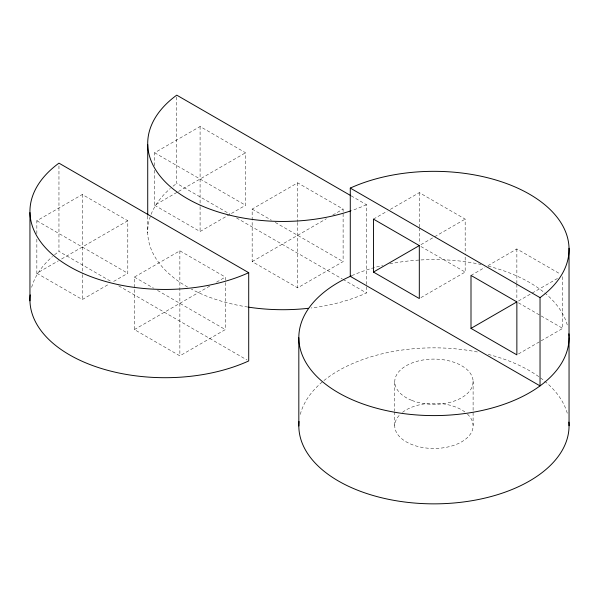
<?xml version="1.0" encoding="UTF-8"?>
<svg xmlns="http://www.w3.org/2000/svg" width="599" height="599" viewBox="0 0 599 599"><rect width="100%" height="100%" fill="white"/><g stroke="black" fill="none" stroke-linecap="round" stroke-linejoin="round"><path stroke-width="0.45" stroke-dasharray="3 2.25" d="M36.846 233.655L36.846 220.761L82.318 194.503L127.797 220.761L127.797 273.271L112.634 282.024M154.617 165.661L154.617 152.767L200.088 126.509L245.568 152.767L245.568 205.277L230.413 214.03M36.846 239.188L36.846 273.271L58.388 260.835M61.577 258.993L127.797 220.761M154.617 170.266L154.617 205.277L177.753 191.92M178.547 191.455L245.568 152.767M36.846 273.271L82.318 299.53L109.445 283.866M154.617 205.277L200.088 231.528L229.612 214.487M225.344 282.601L225.344 329.585L179.865 355.843L134.386 329.585L134.386 277.075L179.865 250.824L225.344 277.075L225.344 281.68M252.164 220.14L252.164 209.081L297.636 182.83L343.115 209.081L343.115 261.591L297.636 287.849L252.164 261.591L252.164 221.061M134.386 329.585L210.182 285.828M216.568 282.144L225.344 277.075M252.164 261.591L326.358 218.755M332.745 215.071L343.115 209.081M373.454 219.114L387.134 211.215M390.353 209.358L419.315 192.638L465.176 219.114L465.176 253.489M420.925 244.662L433.796 237.226M434.604 236.762L465.176 219.114M420.925 297.613L465.176 272.066L465.176 254.418M471.001 275.428L484.681 267.536M487.9 265.679L516.862 248.952L560.305 274.035M518.472 300.975L531.343 293.547M532.144 293.083L557.894 278.221M518.472 353.934L562.716 328.387L562.716 275.428M351.141 195.843L366.483 204.701L366.483 292.956A135.112 78.005 0 0 1 311.053 307.983M420.925 246.518L465.176 272.066M518.472 302.839L562.716 328.387M154.617 152.767L245.568 205.277M252.164 209.081L271.31 220.14M275.3 222.439L343.115 261.591M176.727 96.986L176.727 183.399L230.016 214.172M236.478 217.901L342.254 278.969M343.062 279.433L366.483 292.956M36.846 220.761L127.797 273.271M134.386 277.075L153.539 288.134M157.53 290.433L225.344 329.585M58.957 165.901L58.957 251.4L111.436 281.702M118.707 285.895L247.095 360.021M516.862 248.952L516.862 283.327M516.862 284.255L516.862 300.047M473.105 381.039L473.105 425.17M419.315 192.638L419.315 227.014M419.315 227.942L419.315 243.733M394.771 382.394L394.771 410.899M394.771 411.812L394.771 426.525M297.636 182.83L297.636 221.518M297.636 222.439L297.636 287.849M200.088 126.509L200.088 205.734M200.088 206.655L200.088 231.528M179.865 250.824L179.865 355.843M147.721 216.082L147.721 232.809M82.318 194.503L82.318 273.728M82.318 274.649L82.318 299.53M351.86 275.63A135.112 78.005 0 0 1 382.716 265.409M389.777 263.867A135.112 78.005 0 0 1 481.087 264.488M488.237 266.166A135.112 78.005 0 0 1 567.515 325.856M300.294 414.396A135.112 78.005 0 0 1 479.267 352.362M488.237 354.421A135.112 78.005 0 0 1 567.515 414.111M467.452 414.126A39.182 22.62 0 0 1 459.291 443.095A39.182 22.62 0 0 1 408.451 443.028A39.182 22.62 0 0 1 400.514 414.044M402.491 412.352A39.182 22.62 0 0 1 465.258 412.254M247.784 307.04A135.112 78.005 0 0 1 191.381 289.13M187.599 287.041A135.112 78.005 0 0 1 170.266 188.55M173.044 186.222A135.112 78.005 0 0 1 176.727 183.399M366.483 204.701A135.112 78.005 0 0 1 351.68 210.563M31.657 287.288A135.112 78.005 0 0 1 52.495 256.544M54.569 254.792A135.112 78.005 0 0 1 58.957 251.4M411.962 400.446A39.182 22.62 0 0 0 473.023 383.345A39.182 22.62 0 0 0 416.837 361.369A39.182 22.62 0 0 0 411.962 400.446"/><path stroke-width="0.9" d="M373.454 272.066L419.315 245.59L419.315 298.542L373.454 272.066L373.454 219.114L419.315 245.59M471.001 328.387L516.862 301.903L516.862 354.863L471.001 328.387L471.001 275.428L516.862 301.903M350.28 188.079L540.036 297.636L540.036 385.891L350.28 276.334L350.28 188.079A135.112 78.005 0 0 1 529.479 194.181A135.112 78.005 0 0 1 540.036 297.636M350.333 195.379L176.727 95.144A135.112 78.005 0 0 0 180.831 194.608A135.112 78.005 0 0 0 350.849 210.841M248.712 272.695L58.957 163.145A135.112 78.005 0 0 0 69.514 266.6A135.112 78.005 0 0 0 248.712 272.695L248.712 360.95A135.112 78.005 0 0 1 102.362 368.797A135.112 78.005 0 0 1 30.197 294.873M569.035 248.226L569.035 336.481M569.05 337.447L569.05 425.702M298.826 337.739L298.826 425.994M147.721 144.554L147.721 215.153M29.95 212.548L29.95 300.803M568.893 333.793A135.112 78.005 0 0 1 377.392 408.436A135.112 78.005 0 0 1 351.254 275.899M568.893 422.115A135.112 78.005 0 0 1 433.406 503.856A135.112 78.005 0 0 1 299.036 421.509M308.403 308.298A135.112 78.005 0 0 1 248.682 307.175"/></g></svg>
